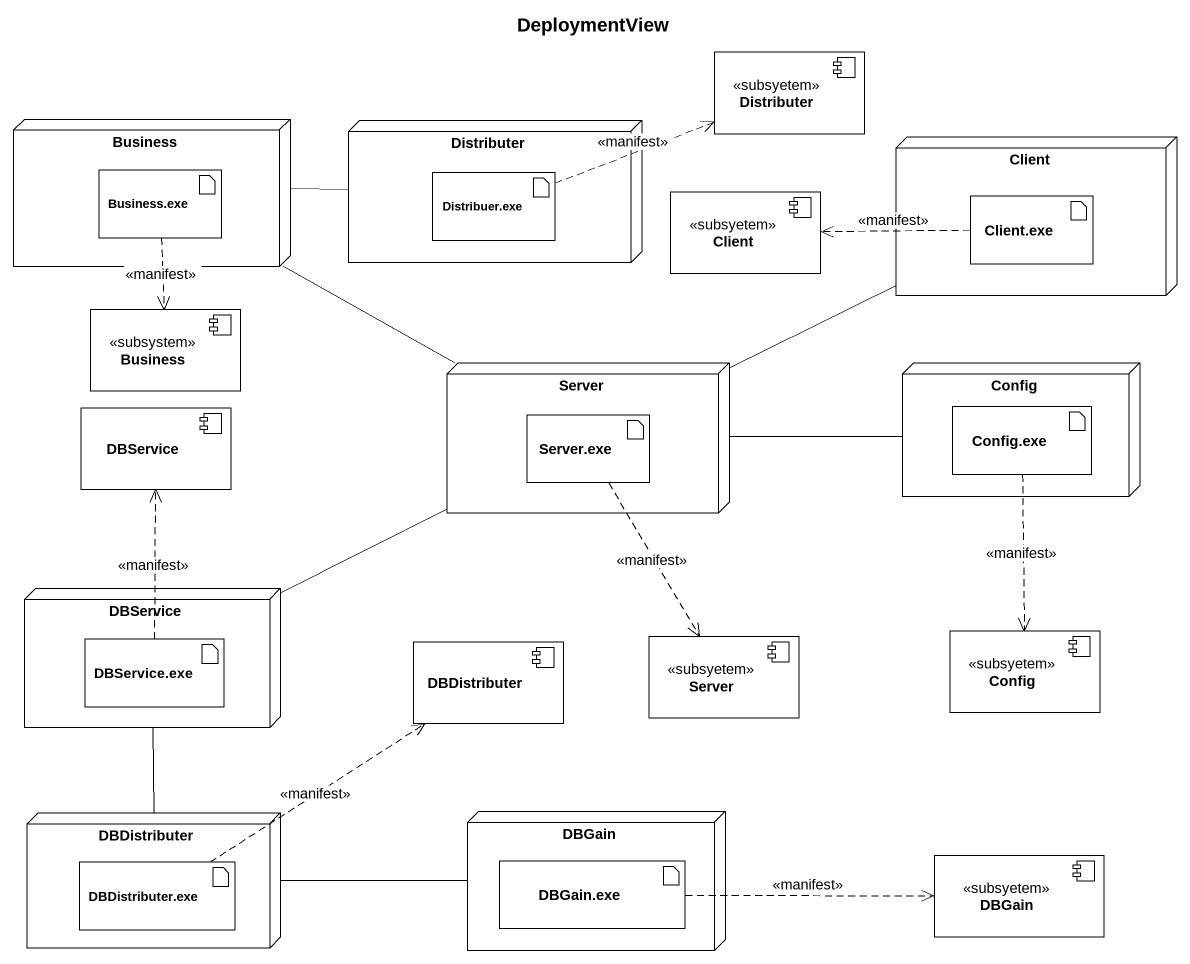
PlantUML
@startuml
title DeploymentView
component Distributer <<subsyetem>> #FFFFFF
node Business #FFFFFF {
  artifact "Business.exe" as Business_exe #FFFFFF
}
node "Distributer" as Distributer_2 #FFFFFF {
  artifact "Distribuer.exe" as Distribuer_exe #FFFFFF
}
component Client <<subsyetem>> #FFFFFF
node "Client" as Client_2 #FFFFFF {
  artifact "Client.exe" as Client_exe #FFFFFF
}
component "Business" as Business_2 <<subsystem>> #FFFFFF
node Server #FFFFFF {
  artifact "Server.exe" as Server_exe #FFFFFF
}
node Config #FFFFFF {
  artifact "Config.exe" as Config_exe #FFFFFF
}
component DBService #FFFFFF
node "DBService" as DBService_2 #FFFFFF {
  artifact "DBService.exe" as DBService_exe #FFFFFF
}
component DBDistributer #FFFFFF
component "Server" as Server_2 <<subsyetem>> #FFFFFF
component "Config" as Config_2 <<subsyetem>> #FFFFFF
node "DBDistributer" as DBDistributer_2 #FFFFFF {
  artifact "DBDistributer.exe" as DBDistributer_exe #FFFFFF
}
node DBGain #FFFFFF {
  artifact "DBGain.exe" as DBGain_exe #FFFFFF
}
component "DBGain" as DBGain_2 <<subsyetem>> #FFFFFF
Business -right- Distributer_2
Business_exe ..> Business_2 : <<manifest>>
Distribuer_exe .right.> Distributer : <<manifest>>
Client_2 -left- Server
Client_exe .left.> Client : <<manifest>>
Server -left- Business
Server -right- Config
Server -left- DBService_2
Server_exe ..> Server_2 : <<manifest>>
Config_exe ..> Config_2 : <<manifest>>
DBService_2 -- DBDistributer_2
DBService_exe .up.> DBService : <<manifest>>
DBGain -left- DBDistributer_2
DBDistributer_exe .up.> DBDistributer : <<manifest>>
DBGain_exe .right.> DBGain_2 : <<manifest>>
@enduml
